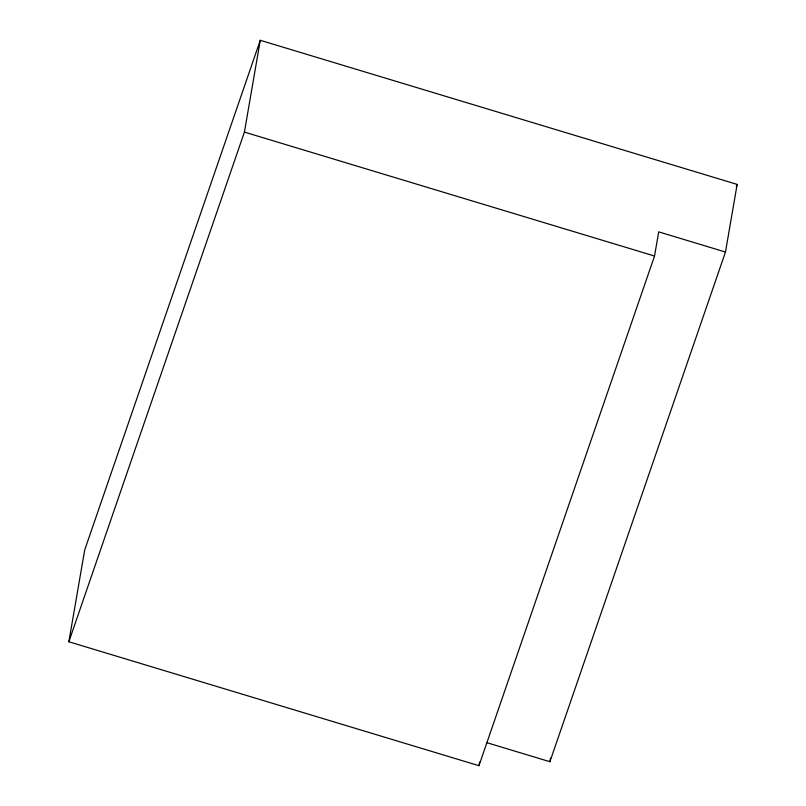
<?xml version="1.0" encoding="UTF-8"?>
<svg xmlns="http://www.w3.org/2000/svg" width="806" height="806" viewBox="0 0 806 806"><rect width="100%" height="100%" fill="white"/><g stroke="black" fill="none" stroke-linecap="round" stroke-linejoin="round"><path stroke-width="1.21" d="M725.471 252.036L658.703 231.866L654.532 256.026L478.966 765.7L68.853 641.767L84.701 549.974L260.267 40.3L737.147 184.403L725.471 252.036L549.904 761.72L486.713 742.628M68.853 641.767L244.419 132.093L260.267 40.3M478.966 765.7L479.59 762.073M549.904 761.72L550.538 758.033M736.331 186.78L737.147 184.403M244.419 132.093L654.532 256.026"/></g></svg>
